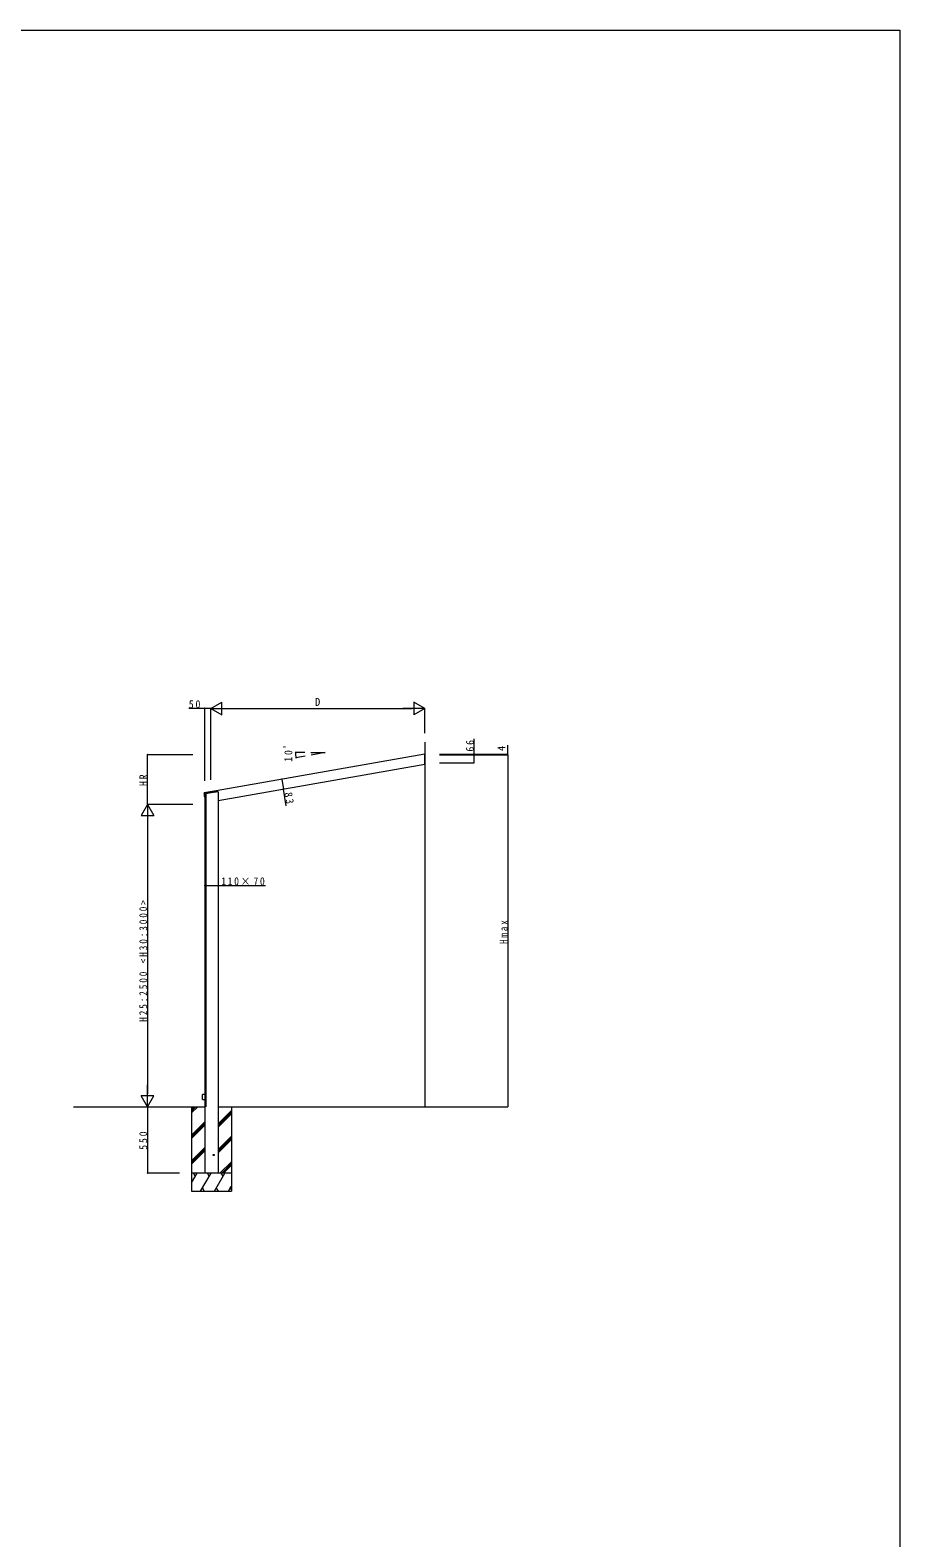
# Model space of a CAD drawing. Units: millimetres, scale not verified. Extents: x -7920 to 7920, y -12800 to 12773.
# Drawn here: x 726 to 7920, y -317 to 12160 of the extents above; entities that cross this region are included whole.
import ezdxf
from ezdxf.enums import TextEntityAlignment as Align

# ---------------------------------------------------------------- set-up
doc = ezdxf.new("R2010")
doc.units = ezdxf.units.MM
doc.header["$LTSCALE"] = 60
for name, color, linetype, lineweight in [('0-2_YKK_ZWAK', 7, 'Continuous', 18), ('0-3_YKK_A1', 4, 'Continuous', 18), ('0-4_YKK_D', 6, 'Continuous', 18), ('0-5_YKK_Z1', 7, 'Continuous', 18)]:
    doc.layers.add(name, color=color, linetype=linetype, lineweight=lineweight)
doc.styles.add('ＭＳ ゴシック', font='')
doc.styles.get('ＭＳ ゴシック').set_extended_font_data('MS Gothic')

msp = doc.modelspace()

# ---------------------------------------------------------------- linework, layer by layer
at = {"layer": '0-2_YKK_ZWAK'}
for p, q in [((-7920, 12160), (7920, 12160)), ((7920, 12160), (7920, -12800))]:
    msp.add_line(p, q, dxfattribs=at)
at = {"layer": '0-3_YKK_A1'}
for p, q in [((3990.22, 6167.98), (2264.85, 5863.75)), ((3990.22, 6083.7), (3990.22, 6167.98)), ((3990.22, 6083.7), (2280.22, 5782.18)), ((2264.38, 5864.7), (2166.47, 5847.43)), ((2264.38, 5864.7), (2264.44, 5864.7)), ((2264.44, 5864.7), (2264.5, 5864.69)), ((2264.5, 5864.69), (2264.55, 5864.67)), ((2264.55, 5864.67), (2264.61, 5864.65)), ((2264.61, 5864.65), (2264.65, 5864.61)), ((2264.65, 5864.61), (2264.69, 5864.56)), ((2264.69, 5864.56), (2264.71, 5864.51)), ((2264.71, 5864.51), (2264.73, 5864.45)), ((2265.84, 5858.15), (2264.73, 5864.45)), ((2166.22, 5847.14), (2166.23, 5847.19)), ((2166.22, 5847.14), (2166.22, 5818.19)), ((2166.23, 5818.13), (2166.22, 5818.19)), ((2166.23, 5847.19), (2166.24, 5847.24)), ((2166.25, 5818.07), (2166.23, 5818.13)), ((2166.24, 5847.24), (2166.26, 5847.29)), ((2166.27, 5818.02), (2166.25, 5818.07)), ((2166.26, 5847.29), (2166.29, 5847.33)), ((2166.31, 5817.98), (2166.27, 5818.02)), ((2166.29, 5847.33), (2166.33, 5847.37)), ((2166.36, 5817.94), (2166.31, 5817.98)), ((2166.33, 5847.37), (2166.37, 5847.4)), ((2166.41, 5817.91), (2166.36, 5817.94)), ((2166.37, 5847.4), (2166.42, 5847.42)), ((2166.46, 5817.89), (2166.41, 5817.91)), ((2166.42, 5847.42), (2166.47, 5847.43)), ((2166.52, 5817.89), (2166.46, 5817.89)), ((2166.52, 5817.89), (2169.82, 5817.89)), ((2169.82, 5817.89), (2169.82, 5821.39)), ((2169.82, 5821.39), (2177.31, 5821.39)), ((2170.22, 5821.39), (2170.22, 2701.39)), ((2177.31, 5821.39), (2177.42, 5821.39)), ((2177.48, 5821.39), (2177.42, 5821.39)), ((2177.54, 5821.41), (2177.48, 5821.39)), ((2177.59, 5821.44), (2177.54, 5821.41)), ((2177.63, 5821.48), (2177.59, 5821.44)), ((2177.67, 5821.52), (2177.63, 5821.48)), ((2177.7, 5821.57), (2177.67, 5821.52)), ((2177.72, 5821.63), (2177.7, 5821.57)), ((2177.72, 5842.2), (2177.73, 5842.25)), ((2177.72, 5821.69), (2177.72, 5842.2)), ((2177.72, 5821.69), (2177.72, 5821.63)), ((2177.73, 5842.25), (2177.74, 5842.3)), ((2177.74, 5842.3), (2177.76, 5842.35)), ((2177.76, 5842.35), (2177.79, 5842.39)), ((2177.79, 5842.39), (2177.83, 5842.43)), ((2177.83, 5842.43), (2177.87, 5842.46)), ((2177.87, 5842.46), (2177.92, 5842.48)), ((2177.92, 5842.48), (2177.97, 5842.49)), ((2177.97, 5842.49), (2223.03, 5850.44)), ((2265.22, 5857.39), (2178.22, 5842.05)), ((2178.22, 5842.05), (2178.22, 3251.39)), ((2223.03, 5850.44), (2263.62, 5857.6)), ((2263.92, 5857.51), (2263.62, 5857.6)), ((2263.92, 5857.51), (2265.6, 5857.8)), ((2280.22, 5857.39), (2265.22, 5857.39)), ((2265.65, 5857.82), (2265.6, 5857.8)), ((2265.71, 5857.84), (2265.65, 5857.82)), ((2265.75, 5857.88), (2265.71, 5857.84)), ((2265.79, 5857.93), (2265.75, 5857.88)), ((2265.82, 5857.98), (2265.79, 5857.93)), ((2265.84, 5858.03), (2265.82, 5857.98)), ((2265.84, 5858.15), (2265.84, 5858.09)), ((2265.84, 5858.09), (2265.84, 5858.03)), ((2280.22, 5857.39), (2280.22, 2701.39)), ((2170.22, 3352.7), (2152.22, 3352.39)), ((2152.22, 3310.39), (2170.22, 3310.07)), ((2169.88, 2701.39), (2170.22, 2701.73))]:
    msp.add_line(p, q, dxfattribs=at)
msp.add_lwpolyline([(2152.22, 3310.39), (2152.22, 3331.39), (2152.22, 3352.39)], dxfattribs=at)
msp.add_circle((2244.22, 2851.39), 4.5, dxfattribs=at)
at = {"layer": '0-4_YKK_D'}
for p, q in [((2170.22, 6547.53), (2037.92, 6547.53)), ((2170.22, 5946.82), (2170.22, 6548.53)), ((2220.22, 6547.53), (2170.22, 6547.53)), ((2220.22, 6547.53), (2311.16, 6600.03)), ((2220.22, 5955.64), (2220.22, 6548.53)), ((2220.22, 5955.64), (2220.22, 6548.53)), ((2220.22, 6547.53), (2402.09, 6547.53)), ((2220.22, 6547.53), (2311.16, 6495.03)), ((2311.16, 6495.03), (2311.16, 6600.03)), ((2325.22, 6547.53), (3885.22, 6547.53)), ((3990.22, 6547.53), (3808.36, 6547.53)), ((3899.29, 6600.03), (3899.29, 6495.03)), ((3990.22, 6547.53), (3899.29, 6600.03)), ((3990.22, 6547.53), (3899.29, 6495.03)), ((3990.22, 6341.69), (3990.22, 6548.53)), ((4398.59, 6163.84), (4398.59, 6296.14)), ((4676.78, 6167.98), (4676.78, 6242.68)), ((2071.22, 6163.93), (1695.44, 6163.93)), ((1696.44, 5751.39), (1696.44, 6163.93)), ((2997.12, 6181.09), (2919.93, 6181.09)), ((3001.49, 6151.91), (2923.68, 6138.19)), ((3047.12, 6181.09), (3166.99, 6181.09)), ((3166.99, 6181.09), (3050.73, 6160.59)), ((4113.2, 6167.98), (4677.78, 6167.98)), ((4113.2, 6163.93), (4677.78, 6163.93)), ((4113.2, 6163.93), (4677.78, 6163.93)), ((4113.2, 6163.84), (4399.59, 6163.84)), ((4398.59, 6097.93), (4398.59, 6163.84)), ((4676.78, 6163.93), (4676.78, 6167.98)), ((4676.78, 6163.93), (4676.78, 3251.39)), ((4113.2, 6097.93), (4399.59, 6097.93)), ((2806.73, 5959.3), (2821.14, 5877.56)), ((2845.01, 5742.18), (2821.14, 5877.56)), ((1696.44, 5751.39), (1643.94, 5660.45)), ((1974.64, 5751.39), (1695.44, 5751.39)), ((2071.22, 5751.39), (1695.44, 5751.39)), ((1696.44, 5751.39), (1696.44, 5569.52)), ((1696.44, 5751.39), (1748.94, 5660.45)), ((1643.94, 5660.45), (1748.94, 5660.45)), ((1696.44, 5646.39), (1696.44, 3356.39)), ((2170.22, 5081.89), (2280.22, 5081.89)), ((2280.22, 5081.89), (2672.12, 5081.89)), ((1696.44, 3251.39), (1696.44, 3433.25)), ((1748.94, 3342.32), (1643.94, 3342.32)), ((1696.44, 3251.39), (1643.94, 3342.32)), ((1696.44, 3251.39), (1748.94, 3342.32)), ((1696.44, 3251.39), (1696.44, 2701.39)), ((4113.2, 3251.39), (4677.78, 3251.39)), ((1961.22, 2701.39), (1695.44, 2701.39))]:
    msp.add_line(p, q, dxfattribs=at)
for centre, radius, start, end in [((2170.22, 6547.53), 1.59, 0, 180), ((2170.22, 6547.53), 1.59, 180, 0), ((1696.44, 6163.93), 1.59, 90, 270), ((1696.44, 6163.93), 1.59, 270, 90), ((2920.93, 6181.09), 1.59, 90, 270), ((2920.93, 6181.09), 1.59, 270, 90), ((3166.99, 6181.09), 246.06, 180, 190), ((2924.67, 6138.36), 1.59, 100, 280), ((2924.67, 6138.36), 1.59, 280, 100), ((4398.59, 6163.84), 1.59, 90, 270), ((4398.59, 6163.84), 1.59, 270, 90), ((4676.78, 6167.98), 1.59, 90, 270), ((4676.78, 6163.93), 1.59, 90, 270), ((4676.78, 6163.93), 1.59, 90, 270), ((4676.78, 6167.98), 1.59, 270, 90), ((4676.78, 6163.93), 1.59, 270, 90), ((4676.78, 6163.93), 1.59, 270, 90), ((4398.59, 6097.93), 1.59, 90, 270), ((4398.59, 6097.93), 1.59, 270, 90), ((2806.73, 5959.3), 1.59, 100, 280), ((2806.73, 5959.3), 1.59, 280, 100), ((2821.14, 5877.56), 1.59, 100, 280), ((2821.14, 5877.56), 1.59, 280, 100), ((2170.22, 5081.89), 1.59, 0, 180), ((2170.22, 5081.89), 1.59, 180, 0), ((2280.22, 5081.89), 1.59, 0, 180), ((2280.22, 5081.89), 1.59, 180, 0), ((4676.78, 3251.39), 1.59, 90, 270), ((4676.78, 3251.39), 1.59, 270, 90), ((1696.44, 2701.39), 1.59, 90, 270), ((1696.44, 2701.39), 1.59, 270, 90)]:
    msp.add_arc(centre, radius, start, end, dxfattribs=at)
at = {"layer": '0-5_YKK_Z1'}
for p, q in [((3990.22, 6266.81), (3990.22, 3251.39)), ((1085.8, 3251.39), (2170.22, 3251.39)), ((2060.22, 3251.39), (2060.22, 2551.39)), ((2060.22, 3199.84), (2111.77, 3251.39)), ((2060.22, 3213.98), (2097.63, 3251.39)), ((2060.22, 3228.13), (2083.49, 3251.39)), ((2280.22, 3251.39), (4250.29, 3251.39)), ((2390.22, 3251.39), (2390.22, 2551.39)), ((2060.22, 3015.99), (2170.22, 3125.99)), ((2280.22, 3109.76), (2390.22, 3219.76)), ((2280.22, 3095.62), (2390.22, 3205.62)), ((2280.22, 3081.48), (2390.22, 3191.48)), ((2060.22, 3001.85), (2170.22, 3111.85)), ((2060.22, 2987.71), (2170.22, 3097.71)), ((2280.22, 2897.63), (2390.22, 3007.63)), ((2060.22, 2803.86), (2170.22, 2913.86)), ((2170.22, 2899.72), (2060.22, 2789.72)), ((2060.22, 2775.58), (2170.22, 2885.58)), ((2280.22, 2883.49), (2390.22, 2993.49)), ((2280.22, 2869.35), (2390.22, 2979.35)), ((2296.11, 2701.39), (2390.22, 2795.5)), ((2310.25, 2701.39), (2390.22, 2781.36)), ((2324.39, 2701.39), (2390.22, 2767.22)), ((2060.22, 2619.91), (2107.26, 2701.39)), ((2390.22, 2701.39), (2060.22, 2701.39)), ((2092.26, 2675.41), (2077.26, 2701.39)), ((2136.13, 2551.39), (2222.73, 2701.39)), ((2207.73, 2675.41), (2192.73, 2701.39)), ((2250.7, 2551.39), (2337.3, 2701.39)), ((2322.3, 2675.41), (2307.3, 2701.39)), ((2060.22, 2551.39), (2390.22, 2551.39)), ((2151.13, 2577.37), (2166.13, 2551.39)), ((2265.7, 2577.37), (2280.7, 2551.39)), ((2366.17, 2551.39), (2389.77, 2592.27)), ((2381.17, 2577.37), (2390.22, 2561.68))]:
    msp.add_line(p, q, dxfattribs=at)

# ---------------------------------------------------------------- texts
at = {"layer": '0-4_YKK_D', "color": 7, "style": 'ＭＳ ゴシック'}
msp.add_text('D', height=65.98, dxfattribs=at).set_placement((3081.22, 6548.13), align=Align.BOTTOM_LEFT)
msp.add_text('4', height=65.98, rotation=90, dxfattribs=at).set_placement((4676.18, 6194.08), align=Align.BOTTOM_LEFT)
at = {"layer": '0-4_YKK_D', "color": 7, "char_height": 65.98, "attachment_point": 7, "style": 'ＭＳ ゴシック'}
for s, insert in [('\\T1.37;\\W0.9;50', (2038.52, 6548.13)), ('\\T1.32;\\W0.9;110×70', (2306.52, 5082.69))]:
    msp.add_mtext(s, dxfattribs=dict(at, insert=insert))
for s, insert, rotation in [('\\T1.37;\\W0.9;66', (4397.99, 6189.94), 90), ('\\T1.38;\\W0.9;10ﾟ', (2894.34, 6104.96), 88.848), ('\\T1.37;\\W0.9;HR', (1695.64, 5904.86), 90), ('\\T1.37;\\W0.9;83', (2827.32, 5847.11), 280), ('\\T1.41;\\W0.85;H25:2500\\~<H30:3000>', (1695.64, 3954.19), 90), ('\\T1.39;\\W0.85;Hmax', (4675.98, 4597.26), 90), ('\\T1.38;\\W0.9;550', (1695.64, 2894.79), 90)]:
    msp.add_mtext(s, dxfattribs=dict(at, insert=insert, rotation=rotation))

doc.saveas('drawing.dxf')
